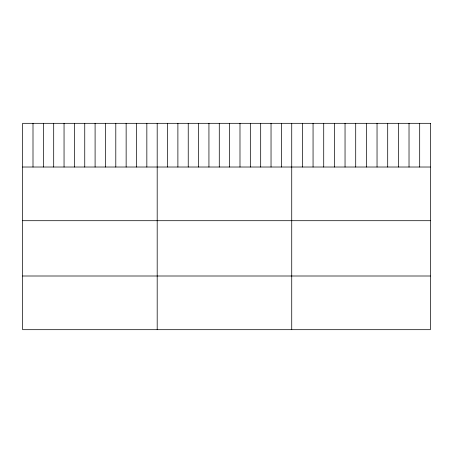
<?xml version="1.0" encoding="UTF-8"?>
<svg xmlns="http://www.w3.org/2000/svg" width="453" height="453" viewBox="0 0 453 453"><rect width="100%" height="100%" fill="white"/><g stroke="black" fill="none" stroke-linecap="round" stroke-linejoin="round"><path stroke-width="0.68" d="M22.65 167.021L430.35 167.021M22.65 220.702L430.35 220.702M22.65 276.002L430.35 276.002M419.688 123.318L419.688 167.021M409.025 123.318L409.025 167.021M398.363 123.318L398.363 167.021M387.7 123.318L387.7 167.021M377.038 123.318L377.038 167.021M366.375 123.318L366.375 167.021M355.707 123.318L355.707 167.021M345.044 123.318L345.044 167.021M334.382 123.318L334.382 167.021M323.719 123.318L323.719 167.021M313.057 123.318L313.057 167.021M302.394 123.318L302.394 167.021M291.732 123.318L291.732 329.682M281.381 123.318L281.381 167.021M271.036 123.318L271.036 167.021M260.685 123.318L260.685 167.021M250.333 123.318L250.333 167.021M239.988 123.318L239.988 167.021M229.637 123.318L229.637 167.021M219.286 123.318L219.286 167.021M208.935 123.318L208.935 167.021M198.59 123.318L198.59 167.021M188.238 123.318L188.238 167.021M177.887 123.318L177.887 167.021M167.542 123.318L167.542 167.021M157.191 123.318L157.191 329.682M146.84 123.318L146.84 167.021M136.495 123.318L136.495 167.021M126.144 123.318L126.144 167.021M115.792 123.318L115.792 167.021M105.447 123.318L105.447 167.021M95.096 123.318L95.096 167.021M84.745 123.318L84.745 167.021M74.394 123.318L74.394 167.021M64.049 123.318L64.049 167.021M53.697 123.318L53.697 167.021M43.346 123.318L43.346 167.021M33.001 123.318L33.001 167.021M430.35 123.318L22.65 123.318L22.65 329.682L430.35 329.682L430.35 123.318"/></g></svg>
